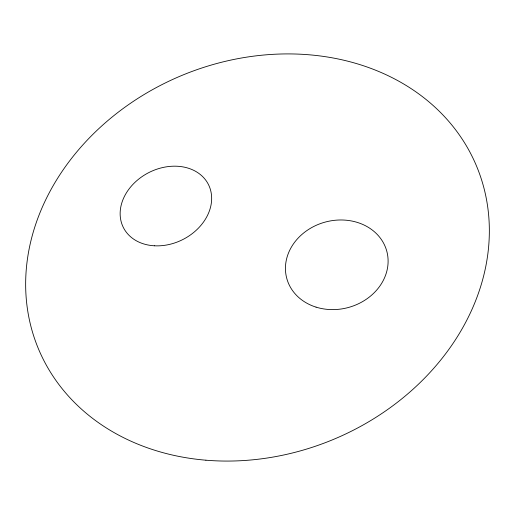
<?xml version="1.0" encoding="UTF-8"?>
<svg xmlns="http://www.w3.org/2000/svg" width="515" height="515" viewBox="0 0 515 515"><rect width="100%" height="100%" fill="white"/><g stroke="black" fill="none" stroke-linecap="round" stroke-linejoin="round"><path stroke-width="0.77" d="M205.91 460.198A237.344 197.142 -22.6 0 0 479.047 172.461A237.344 197.142 -22.6 0 0 87.544 139.816A237.344 197.142 -22.6 0 0 205.91 460.198M154.629 245.803A47.657 37.55 -27 0 0 209.94 188.084A47.657 37.55 -27 0 0 133.128 184.183A47.657 37.55 -27 0 0 154.629 245.803M316.055 307.127A51.828 44.251 -15.3 0 0 387.808 256.386A51.828 44.251 -15.3 0 0 306.457 230.875A51.828 44.251 -15.3 0 0 316.055 307.127"/></g></svg>
